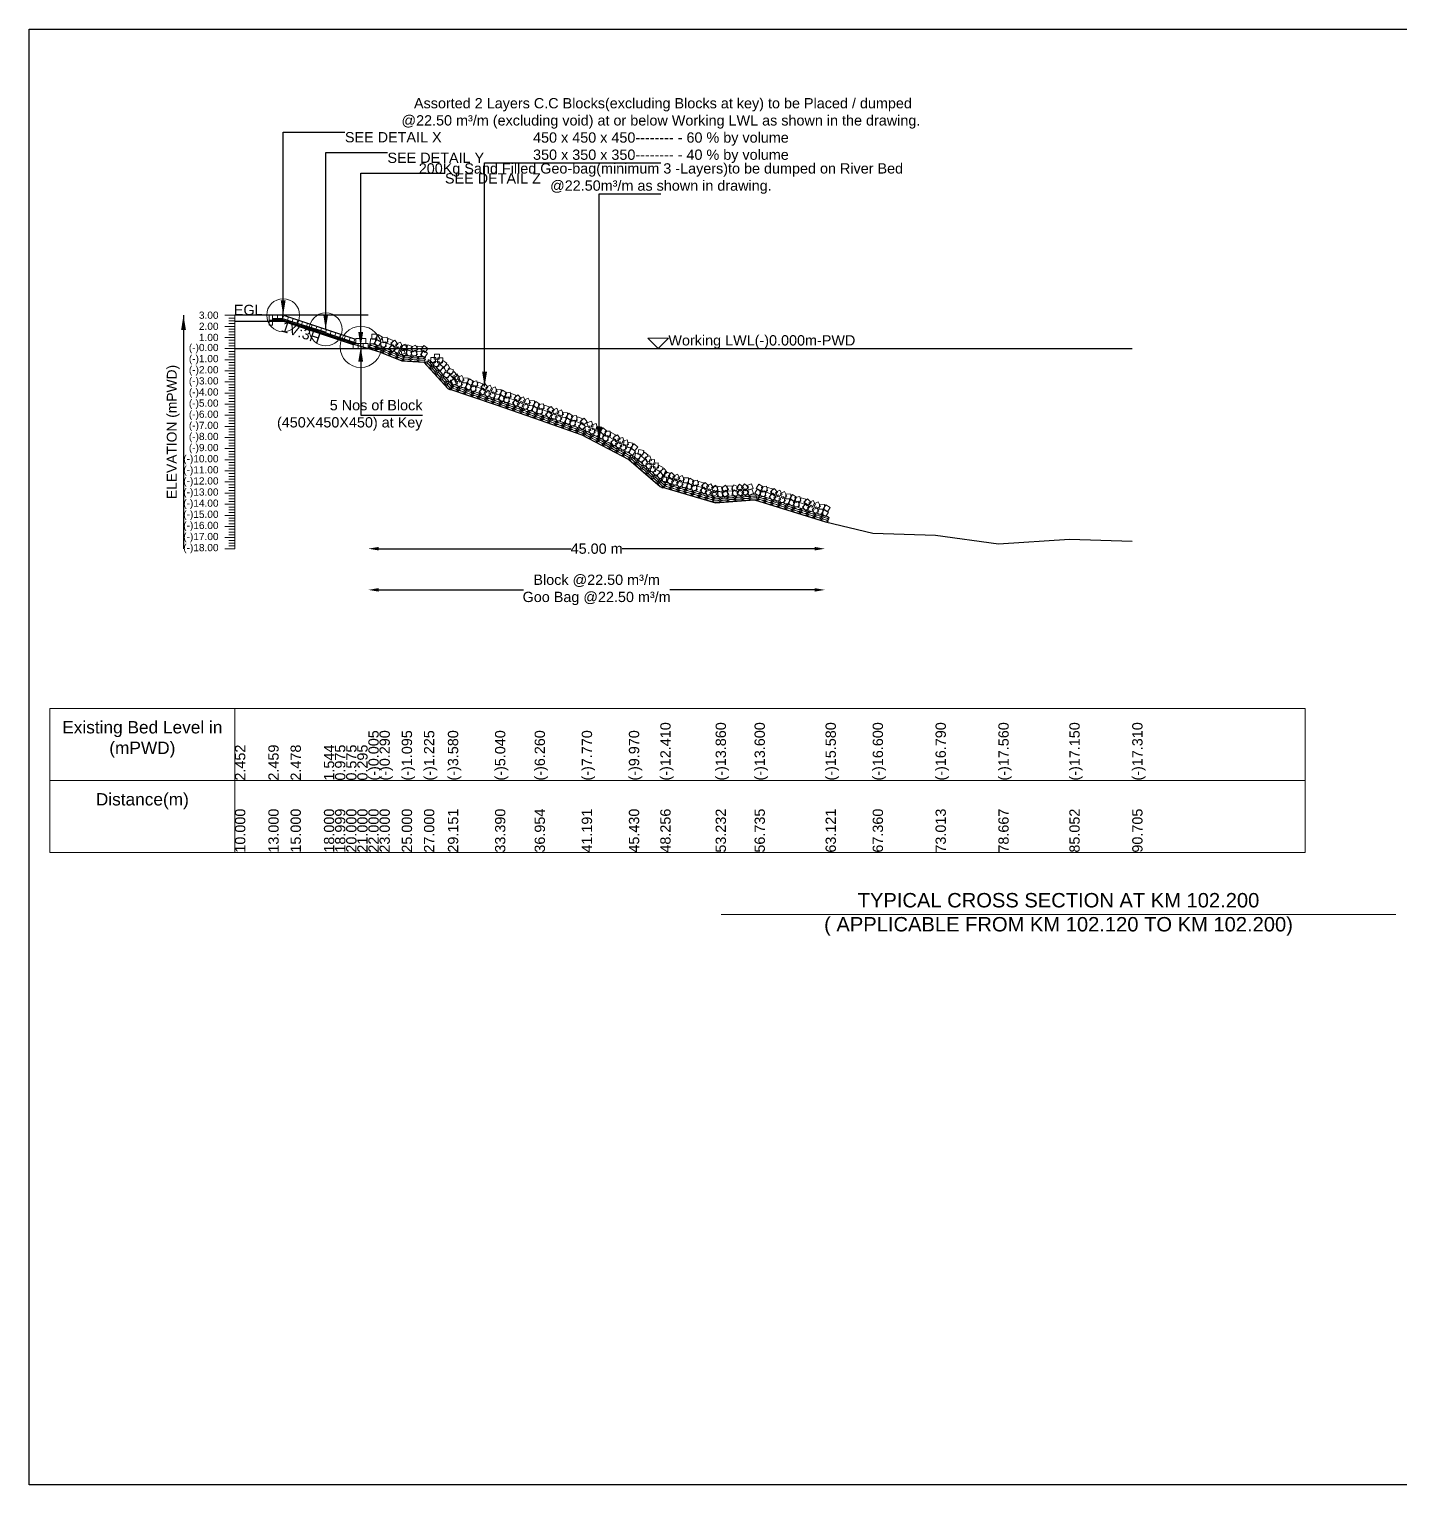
# Model space of a CAD drawing. Header units: inches. Extents: x 89000 to 845017, y -7071 to 0.
# Drawn here: x 775000 to 781658, y -7071 to 0 of the extents above; entities that cross this region are included whole.
import ezdxf

# ---------------------------------------------------------------- set-up
doc = ezdxf.new("R2010")
doc.units = ezdxf.units.IN
doc.header["$LTSCALE"] = 7
doc.header["$MEASUREMENT"] = 0
for name, color, linetype, lineweight in [('Cross section Data Border', 7, 'Continuous', 9), ('Cross Section Labels', 7, 'Continuous', 9), ('Existing_Bed_Level for Xsection', 7, 'Continuous', 25), ('Long Section Labels', 7, 'Continuous', 9)]:
    doc.layers.add(name, color=color, linetype=linetype, lineweight=lineweight)
doc.styles.get("Standard").update_dxf_attribs({"font": 'arial.ttf'})
doc.dimstyles.new('Appron Lebeling Style', dxfattribs={"dimtxt": 50, "dimasz": 50, "dimexe": 0.18, "dimexo": 0.0625, "dimgap": 0.09, "dimtad": 0, "dimtih": 1, "dimtoh": 1, "dimdec": 4, "dimzin": 0, "dimdsep": 46, "dimtxsty": 'Standard', "dimcen": 0.09, "dimse1": 1, "dimse2": 1, "dimadec": 0, "dimazin": 0, "dimtfac": 1, "dimtdec": 4, "dimtofl": 0, "dimtmove": 0, "dimatfit": 3, "dimfxl": 1, "dimtolj": 1, "dimtzin": 0, "dimarcsym": 0})
doc.dimstyles.get("Standard").update_dxf_attribs({"dimtxt": 0.18, "dimasz": 0.18, "dimexe": 0.18, "dimexo": 0.0625, "dimgap": 0.09, "dimtad": 0, "dimtih": 1, "dimtoh": 1, "dimdec": 4, "dimzin": 0, "dimdsep": 46, "dimtxsty": 'Standard', "dimcen": 0.09, "dimadec": 0, "dimazin": 0, "dimtfac": 1, "dimtdec": 4, "dimtofl": 0, "dimtmove": 0, "dimatfit": 3, "dimfxl": 1, "dimtolj": 1, "dimtzin": 0, "dimarcsym": 0})

# ---------------------------------------------------------------- blocks, each defined once
blk = doc.blocks.new('*D83')
at = {"layer": 'Cross Section Labels', "color": 0, "lineweight": -2, "transparency": 16777216}
for p, q in [((776697.1, -2523.8), (777633, -2523.8)), ((778816.1, -2523.8), (777880.2, -2523.8))]:
    blk.add_line(p, q, dxfattribs=at)
at = {"layer": 'Cross Section Labels', "color": 0, "transparency": 16777216}
for points in [[(776697.1, -2515.4), (776697.1, -2532.1), (776647.1, -2523.8)], [(778816.1, -2515.4), (778816.1, -2532.1), (778866.1, -2523.8)]]:
    blk.add_solid(points, dxfattribs=at)
at = {"layer": 'Defpoints', "color": 0, "transparency": 16777216}
for p in [(776647.1, -1551.8), (778866.1, -2392.3), (778866.1, -2523.8)]:
    blk.add_point(p, dxfattribs=at)
at = {"layer": 'Cross Section Labels', "color": 0, "transparency": 16777216, "insert": (777756.6, -2523.8), "char_height": 50, "attachment_point": 5}
blk.add_mtext('\\A1;45.00 m', dxfattribs=at)
blk = doc.blocks.new('*D84')
at = {"layer": 'Cross Section Labels', "color": 0, "lineweight": -2, "transparency": 16777216}
for p, q in [((776697.1, -2723.8), (777401, -2723.8)), ((778816.1, -2723.8), (778112.2, -2723.8))]:
    blk.add_line(p, q, dxfattribs=at)
at = {"layer": 'Cross Section Labels', "color": 0, "transparency": 16777216}
for points in [[(776697.1, -2715.4), (776697.1, -2732.1), (776647.1, -2723.8)], [(778816.1, -2715.4), (778816.1, -2732.1), (778866.1, -2723.8)]]:
    blk.add_solid(points, dxfattribs=at)
at = {"layer": 'Defpoints', "color": 0, "transparency": 16777216}
for p in [(776647.1, -1551.8), (778866.1, -2392.3), (778866.1, -2723.8)]:
    blk.add_point(p, dxfattribs=at)
at = {"layer": 'Cross Section Labels', "color": 0, "transparency": 16777216, "insert": (777756.6, -2723.8), "char_height": 50, "attachment_point": 5}
blk.add_mtext('\\A1;Block @22.50 m³/m ^JGoo Bag @22.50 m³/m ', dxfattribs=at)

msp = doc.modelspace()

# ---------------------------------------------------------------- linework, layer by layer
msp.add_lwpolyline([(775000, 0), (785000, 0), (785000, -7071), (775000, -7071)], close=True)
at = {"layer": 'Cross section Data Border'}
msp.add_lwpolyline([(775100, -3300), (781198.50839, -3300), (781198.50839, -4000), (775100, -4000)], close=True, dxfattribs=at)
for points in [[(776000, -3300), (776000, -4000)], [(775100, -3650), (781198.50839, -3650)]]:
    msp.add_lwpolyline(points, dxfattribs=at)
at = {"layer": 'Cross Section Labels'}
msp.add_lwpolyline([(778055.08537, -1551.76), (778105.08537, -1501.76), (778005.08537, -1501.76)], close=True, dxfattribs=at)
msp.add_lwpolyline([(778362, -4300), (780000, -4300), (781638, -4300)], dxfattribs=at)
for centre, radius in [((776233.98537, -1389.76), 80), ((776440.53537, -1458.61), 80), ((776610.63537, -1543.66), 100)]:
    msp.add_circle(centre, radius, dxfattribs=at)
at = {"layer": 'Existing_Bed_Level for Xsection'}
for points in [[(776647.08537, -1389.76), (776000, -1389.76)], [(776586.33537, -1507.21), (776236.47937, -1390.59133), (776233.98537, -1389.76), (776231.35648, -1389.76), (776182.75648, -1389.76)], [(776182.75648, -1405.96), (776231.35648, -1405.96), (776586.33537, -1524.2863)], [(776182.75648, -1411.36), (776230.48018, -1411.36), (776578.78018, -1527.46)], [(776000, -1419.352), (776162.00617, -1418.974), (776269.99705, -1417.948), (776432.00322, -1468.384), (776485.97879, -1499.11), (776539.99409, -1520.71), (776594.00939, -1535.83), (776647.98497, -1552.03), (776702.00027, -1567.42), (776809.99114, -1610.89), (776917.98201, -1617.91), (777034.14601, -1745.08), (777263.07136, -1823.92), (777455.50741, -1889.8), (777684.32832, -1971.34), (777913.20181, -2090.14), (778065.80651, -2221.9), (778334.53949, -2300.2), (778523.69856, -2286.16), (778868.557, -2393.08), (779097.47158, -2448.16), (779402.72499, -2458.42), (779708.00956, -2500), (780052.82888, -2477.86), (780358.07697, -2486.5)], [(776182.75648, -1416.76), (776229.60388, -1416.76), (776574.18537, -1531.6205)], [(776000, -1551.76), (780358.07697, -1551.76)]]:
    msp.add_lwpolyline(points, dxfattribs=at)
at = {"layer": 'Long Section Labels'}
for points in [[(776000, -1389.76), (775950, -1389.76)], [(776000, -1403.26), (775970, -1403.26)], [(776000, -2523.76), (776000, -2469.76), (776000, -2415.76), (776000, -2361.76), (776000, -2307.76), (776000, -2253.76), (776000, -2199.76), (776000, -2145.76), (776000, -2091.76), (776000, -2037.76), (776000, -1983.76), (776000, -1929.76), (776000, -1875.76), (776000, -1821.76), (776000, -1767.76), (776000, -1713.76), (776000, -1659.76), (776000, -1605.76), (776000, -1551.76), (776000, -1497.76), (776000, -1443.76), (776000, -1389.76)], [(776000, -1443.76), (775950, -1443.76)], [(776000, -1416.76), (775970, -1416.76)], [(776000, -1430.26), (775970, -1430.26)], [(776000, -1457.26), (775970, -1457.26)], [(776000, -1470.76), (775970, -1470.76)], [(776000, -1484.26), (775970, -1484.26)], [(776000, -1497.76), (775950, -1497.76)], [(776000, -1551.76), (775950, -1551.76)], [(776000, -1511.26), (775970, -1511.26)], [(776000, -1524.76), (775970, -1524.76)], [(776000, -1538.26), (775970, -1538.26)], [(776000, -1605.76), (775950, -1605.76)], [(776000, -1565.26), (775970, -1565.26)], [(776000, -1578.76), (775970, -1578.76)], [(776000, -1592.26), (775970, -1592.26)], [(776000, -1619.26), (775970, -1619.26)], [(776000, -1659.76), (775950, -1659.76)], [(776000, -1632.76), (775970, -1632.76)], [(776000, -1646.26), (775970, -1646.26)], [(776000, -1673.26), (775970, -1673.26)], [(776000, -1686.76), (775970, -1686.76)], [(776000, -1713.76), (775950, -1713.76)], [(776000, -1700.26), (775970, -1700.26)], [(776000, -1727.26), (775970, -1727.26)], [(776000, -1740.76), (775970, -1740.76)], [(776000, -1754.26), (775970, -1754.26)], [(776000, -1767.76), (775950, -1767.76)], [(776000, -1821.76), (775950, -1821.76)], [(776000, -1781.26), (775970, -1781.26)], [(776000, -1794.76), (775970, -1794.76)], [(776000, -1808.26), (775970, -1808.26)], [(776000, -1835.26), (775970, -1835.26)], [(776000, -1875.76), (775950, -1875.76)], [(776000, -1848.76), (775970, -1848.76)], [(776000, -1862.26), (775970, -1862.26)], [(776000, -1889.26), (775970, -1889.26)], [(776000, -1902.76), (775970, -1902.76)], [(776000, -1929.76), (775950, -1929.76)], [(776000, -1916.26), (775970, -1916.26)], [(776000, -1943.26), (775970, -1943.26)], [(776000, -1956.76), (775970, -1956.76)], [(776000, -1970.26), (775970, -1970.26)], [(776000, -1983.76), (775950, -1983.76)], [(776000, -2037.76), (775950, -2037.76)], [(776000, -1997.26), (775970, -1997.26)], [(776000, -2010.76), (775970, -2010.76)], [(776000, -2024.26), (775970, -2024.26)], [(776000, -2091.76), (775950, -2091.76)], [(776000, -2051.26), (775970, -2051.26)], [(776000, -2064.76), (775970, -2064.76)], [(776000, -2078.26), (775970, -2078.26)], [(776000, -2105.26), (775970, -2105.26)], [(776000, -2118.76), (775970, -2118.76)], [(776000, -2145.76), (775950, -2145.76)], [(776000, -2132.26), (775970, -2132.26)], [(776000, -2159.26), (775970, -2159.26)], [(776000, -2172.76), (775970, -2172.76)], [(776000, -2186.26), (775970, -2186.26)], [(776000, -2199.76), (775950, -2199.76)], [(776000, -2253.76), (775950, -2253.76)], [(776000, -2213.26), (775970, -2213.26)], [(776000, -2226.76), (775970, -2226.76)], [(776000, -2240.26), (775970, -2240.26)], [(776000, -2307.76), (775950, -2307.76)], [(776000, -2267.26), (775970, -2267.26)], [(776000, -2280.76), (775970, -2280.76)], [(776000, -2294.26), (775970, -2294.26)], [(776000, -2321.26), (775970, -2321.26)], [(776000, -2361.76), (775950, -2361.76)], [(776000, -2334.76), (775970, -2334.76)], [(776000, -2348.26), (775970, -2348.26)], [(776000, -2375.26), (775970, -2375.26)], [(776000, -2388.76), (775970, -2388.76)], [(776000, -2402.26), (775970, -2402.26)], [(776000, -2415.76), (775950, -2415.76)], [(776000, -2469.76), (775950, -2469.76)], [(776000, -2429.26), (775970, -2429.26)], [(776000, -2442.76), (775970, -2442.76)], [(776000, -2456.26), (775970, -2456.26)], [(776000, -2523.76), (775950, -2523.76)], [(776000, -2483.26), (775970, -2483.26)], [(776000, -2496.76), (775970, -2496.76)], [(776000, -2510.26), (775970, -2510.26)]]:
    msp.add_lwpolyline(points, dxfattribs=at)
for points in [[(776182.75648, -1389.76), (776166.55648, -1389.76), (776166.55648, -1414.06), (776182.75648, -1414.06)], [(776182.75648, -1414.06), (776166.55648, -1414.06), (776166.55648, -1438.36), (776182.75648, -1438.36)], [(776207.05648, -1389.76), (776182.75648, -1389.76), (776182.75648, -1405.96), (776207.05648, -1405.96)], [(776231.35648, -1389.76), (776207.05648, -1389.76), (776207.05648, -1405.96), (776231.35648, -1405.96)], [(776259.53237, -1398.27567), (776236.47937, -1390.59133), (776231.35648, -1405.96), (776254.40948, -1413.64433)], [(776282.58537, -1405.96), (776259.53237, -1398.27567), (776254.40948, -1413.64433), (776277.46248, -1421.32867)], [(776305.63838, -1413.64433), (776282.58537, -1405.96), (776277.46248, -1421.32867), (776300.51549, -1429.013)], [(776328.69138, -1421.32867), (776305.63838, -1413.64433), (776300.51549, -1429.013), (776323.56849, -1436.69734)], [(776351.74439, -1429.013), (776328.69138, -1421.32867), (776323.56849, -1436.69734), (776346.6215, -1444.38167)], [(776374.79739, -1436.69734), (776351.74439, -1429.013), (776346.6215, -1444.38167), (776369.6745, -1452.06601)], [(776397.85039, -1444.38167), (776374.79739, -1436.69734), (776369.6745, -1452.06601), (776392.7275, -1459.75034)], [(776420.9034, -1452.06601), (776397.85039, -1444.38167), (776392.7275, -1459.75034), (776415.78051, -1467.43468)], [(776443.9564, -1459.75034), (776420.9034, -1452.06601), (776415.78051, -1467.43468), (776438.83351, -1475.11901)], [(776467.00941, -1467.43468), (776443.9564, -1459.75034), (776438.83351, -1475.11901), (776461.88652, -1482.80335)], [(776490.06241, -1475.11901), (776467.00941, -1467.43468), (776461.88652, -1482.80335), (776484.93952, -1490.48768)], [(776513.11542, -1482.80335), (776490.06241, -1475.11901), (776484.93952, -1490.48768), (776507.99253, -1498.17202)], [(776536.16842, -1490.48768), (776513.11542, -1482.80335), (776507.99253, -1498.17202), (776531.04553, -1505.85635)], [(776688.63844, -1481.60166), (776664.34138, -1481.22345), (776663.96318, -1505.52051), (776688.26024, -1505.89871)], [(776716.33684, -1496.03796), (776695.48908, -1483.55353), (776683.00465, -1504.40129), (776703.85241, -1516.88572)], [(776559.22142, -1498.17202), (776536.16842, -1490.48768), (776531.04553, -1505.85635), (776554.09853, -1513.54069)], [(776582.27443, -1505.85635), (776559.22142, -1498.17202), (776554.09853, -1513.54069), (776577.15154, -1521.22502)], [(776598.48537, -1527.46), (776574.18537, -1527.46), (776574.18537, -1551.76), (776598.48537, -1551.76)], [(776610.63537, -1503.16), (776586.33537, -1503.16), (776586.33537, -1527.46), (776610.63537, -1527.46)], [(776622.78537, -1527.46), (776598.48537, -1527.46), (776598.48537, -1551.76), (776622.78537, -1551.76)], [(776634.93537, -1503.16), (776610.63537, -1503.16), (776610.63537, -1527.46), (776634.93537, -1527.46)], [(776647.08537, -1527.46), (776622.78537, -1527.46), (776622.78537, -1551.76), (776647.08537, -1551.76)], [(776681.9799, -1504.97159), (776657.68284, -1504.59339), (776657.30464, -1528.89044), (776681.60169, -1529.26865)], [(776709.67829, -1519.40789), (776688.83053, -1506.92347), (776676.34611, -1527.77123), (776697.19387, -1540.25565)], [(776730.53463, -1518.23263), (776706.47343, -1521.63101), (776709.87182, -1545.6922), (776733.93301, -1542.29382)], [(776739.60864, -1495.6904), (776715.54745, -1499.08878), (776718.94583, -1523.14997), (776743.00702, -1519.75159)], [(776758.55358, -1534.30232), (776736.01134, -1525.22831), (776726.93733, -1547.77054), (776749.47956, -1556.84456)], [(776767.62759, -1511.76009), (776745.08536, -1502.68608), (776736.01134, -1525.22831), (776758.55358, -1534.30232)], [(776782.34621, -1552.17239), (776767.34962, -1533.05192), (776748.22916, -1548.04851), (776763.22575, -1567.16898)], [(776791.42023, -1529.63015), (776776.42364, -1510.50969), (776757.30317, -1525.50628), (776772.29976, -1544.62674)], [(776794.25256, -1543.24725), (776771.89271, -1552.76182), (776781.40727, -1575.12167), (776803.76713, -1565.60711)], [(776803.32658, -1520.70502), (776780.96672, -1530.21959), (776790.48129, -1552.57944), (776812.84114, -1543.06487)], [(776826.31447, -1574.66843), (776816.7821, -1552.31616), (776794.42983, -1561.84853), (776803.9622, -1584.2008)], [(776835.38849, -1552.1262), (776825.85612, -1529.77393), (776803.50385, -1539.30629), (776813.03622, -1561.65856)], [(776832.3935, -1533.30743), (776808.56392, -1538.06567), (776813.32216, -1561.89526), (776837.15174, -1557.13702)], [(776862.51479, -1541.57278), (776839.50178, -1533.76951), (776831.69851, -1556.78253), (776854.71153, -1564.5858)], [(776876.87969, -1534.4835), (776855.08501, -1545.22974), (776865.83125, -1567.02442), (776887.62593, -1556.27818)], [(776908.51685, -1540.99401), (776884.26803, -1539.4177), (776882.69173, -1563.66652), (776906.94055, -1565.24283)], [(776936.70183, -1550.53528), (776916.48182, -1537.05785), (776903.00439, -1557.27787), (776923.2244, -1570.75529)], [(776830.8172, -1557.55625), (776806.98761, -1562.31449), (776811.74585, -1586.14408), (776835.57544, -1581.38584)], [(776860.93849, -1565.8216), (776837.92547, -1558.01833), (776830.1222, -1581.03135), (776853.13522, -1588.83462)], [(776875.30339, -1558.73232), (776853.5087, -1569.47856), (776864.25494, -1591.27324), (776886.04963, -1580.527)], [(776906.94055, -1565.24283), (776882.69173, -1563.66652), (776881.11542, -1587.91534), (776905.36424, -1589.49165)], [(776935.12552, -1574.7841), (776914.90551, -1561.30667), (776901.42808, -1581.52669), (776921.6481, -1595.00411)], [(776974.82561, -1595.81281), (776950.55086, -1594.70518), (776949.44323, -1618.97992), (776973.71797, -1620.08756)], [(776990.11684, -1638.01985), (776991.20514, -1613.74424), (776966.92953, -1612.65593), (776965.84123, -1636.93155)], [(776992.76713, -1579.42405), (776968.49239, -1578.31641), (776967.38476, -1602.59116), (776991.6595, -1603.69879)], [(777008.05837, -1621.63109), (777009.14667, -1597.35547), (776984.87105, -1596.26717), (776983.78275, -1620.54279)], [(777029.63394, -1623.19455), (777009.15737, -1610.11019), (776996.07302, -1630.58676), (777016.54959, -1643.67111)], [(777011.69241, -1639.58331), (776991.21584, -1626.49896), (776978.13149, -1646.97553), (776998.60806, -1660.05988)], [(777027.67899, -1666.41682), (777016.4966, -1644.84267), (776994.92244, -1656.02507), (777006.10484, -1677.59922)], [(777042.94786, -1671.2614), (777019.78841, -1663.90409), (777012.43111, -1687.06354), (777035.59056, -1694.42085)], [(777045.62052, -1650.02806), (777034.43812, -1628.4539), (777012.86397, -1639.6363), (777024.04637, -1661.21045)], [(777061.2434, -1697.88038), (777044.85463, -1679.93885), (777026.9131, -1696.32762), (777043.30187, -1714.26914)], [(777060.88939, -1654.87263), (777037.72994, -1647.51533), (777030.37263, -1670.67478), (777053.53208, -1678.03208)], [(777079.18492, -1681.49161), (777062.79616, -1663.55008), (777044.85463, -1679.93885), (777061.2434, -1697.88038)], [(777079.37718, -1674.80563), (777057.53163, -1685.4481), (777068.1741, -1707.29364), (777090.01965, -1696.65117)], [(777092.89134, -1707.90302), (777087.65481, -1684.17395), (777063.92574, -1689.41049), (777069.16227, -1713.13956)], [(777112.99975, -1704.55086), (777102.33989, -1682.71379), (777080.50283, -1693.37366), (777091.16269, -1715.21072)], [(777132.69327, -1695.60016), (777108.45222, -1693.90855), (777106.76061, -1718.1496), (777131.00166, -1719.84121)], [(777074.94982, -1724.29179), (777069.71328, -1700.56272), (777045.98421, -1705.79925), (777051.22075, -1729.52832)], [(777071.46455, -1697.78127), (777049.61901, -1708.42374), (777060.26148, -1730.26929), (777082.10702, -1719.62682)], [(777105.08713, -1727.52651), (777094.42727, -1705.68944), (777072.5902, -1716.3493), (777083.25006, -1738.18637)], [(777124.78064, -1718.57581), (777100.53959, -1716.8842), (777098.84798, -1741.12525), (777123.08903, -1742.81686)], [(777151.65781, -1734.48889), (777131.5157, -1720.89531), (777117.92211, -1741.03741), (777138.06422, -1754.631)], [(777159.57043, -1711.51324), (777139.42832, -1697.91966), (777125.83474, -1718.06177), (777145.97685, -1731.65535)], [(777167.38339, -1731.43698), (777143.52682, -1736.05799), (777148.14782, -1759.91457), (777172.0044, -1755.29356)], [(777175.29602, -1708.46134), (777151.43944, -1713.08234), (777156.06045, -1736.93892), (777179.91702, -1732.31791)], [(777196.18539, -1746.05689), (777173.20974, -1738.14426), (777165.29712, -1761.11991), (777188.27277, -1769.03253)], [(777204.09801, -1723.08124), (777181.12237, -1715.16862), (777173.20974, -1738.14426), (777196.18539, -1746.05689)], [(777220.85839, -1762.69035), (777204.90623, -1744.35954), (777186.57542, -1760.3117), (777202.52758, -1778.64251)], [(777228.77101, -1739.7147), (777212.81885, -1721.38389), (777194.48804, -1737.33605), (777210.4402, -1755.66686)], [(777232.29409, -1753.16964), (777210.44854, -1763.81211), (777221.09101, -1785.65765), (777242.93656, -1775.01518)], [(777240.20671, -1730.19399), (777218.36117, -1740.83646), (777229.00364, -1762.68201), (777250.84918, -1752.03954)], [(777265.91666, -1782.91487), (777255.2568, -1761.07781), (777233.41974, -1771.73767), (777244.0796, -1793.57473)], [(777273.82929, -1759.93922), (777263.16942, -1738.10216), (777241.33236, -1748.76202), (777251.99222, -1770.59908)], [(777293.5228, -1750.98853), (777269.28175, -1749.29692), (777267.59014, -1773.53796), (777291.83119, -1775.22957)], [(777320.2956, -1766.79687), (777300.12867, -1753.24014), (777286.57194, -1773.40707), (777306.73887, -1786.9638)], [(777336.01558, -1763.71621), (777312.16749, -1768.38083), (777316.83212, -1792.22892), (777340.68021, -1787.5643)], [(777285.61018, -1773.96417), (777261.36913, -1772.27256), (777259.67752, -1796.51361), (777283.91857, -1798.20522)], [(777312.425, -1789.78695), (777292.25807, -1776.23022), (777278.70135, -1796.39715), (777298.86828, -1809.95388)], [(777328.14498, -1786.70629), (777304.2969, -1791.37091), (777308.96152, -1815.219), (777332.80961, -1810.55438)], [(777356.97367, -1801.2735), (777333.98359, -1793.4029), (777326.113, -1816.39298), (777349.10307, -1824.26358)], [(777364.84427, -1778.28342), (777341.85419, -1770.41282), (777333.98359, -1793.4029), (777356.97367, -1801.2735)], [(777381.67704, -1817.86181), (777365.69139, -1799.5602), (777347.38978, -1815.54586), (777363.37544, -1833.84747)], [(777389.54764, -1794.87173), (777373.56198, -1776.57013), (777355.26038, -1792.55578), (777371.24603, -1810.85739)], [(777393.09531, -1808.32021), (777371.26927, -1819.00261), (777381.95167, -1840.82865), (777403.77771, -1830.14625)], [(777400.96591, -1785.33013), (777379.13986, -1796.01253), (777389.82226, -1817.83858), (777411.64831, -1807.15618)], [(777426.77222, -1838.0039), (777416.07245, -1816.18637), (777394.25491, -1826.88615), (777404.95469, -1848.70368)], [(777434.64282, -1815.01383), (777423.94304, -1793.19629), (777402.12551, -1803.89607), (777412.82529, -1825.7136)], [(777446.44934, -1829.01721), (777422.20524, -1827.36993), (777420.55796, -1851.61403), (777444.80206, -1853.26131)], [(777454.31993, -1806.02713), (777430.07583, -1804.37985), (777428.42855, -1828.62396), (777452.67266, -1830.27123)], [(777473.35556, -1844.88112), (777453.18862, -1831.32439), (777439.6319, -1851.49132), (777459.79883, -1865.04805)], [(777481.22615, -1821.89104), (777461.05922, -1808.33431), (777447.50249, -1828.50124), (777467.66942, -1842.05797)], [(777497.8287, -1819.33297), (777473.92426, -1823.69966), (777478.29095, -1847.60409), (777502.19539, -1843.2374)], [(777526.47337, -1834.25876), (777503.58329, -1826.10191), (777495.42644, -1848.99199), (777518.31652, -1857.14884)], [(777550.96784, -1851.15402), (777535.21179, -1832.65438), (777516.71214, -1848.41043), (777532.46819, -1866.91007)], [(777489.67185, -1842.22305), (777465.76741, -1846.58974), (777470.13411, -1870.49417), (777494.03854, -1866.12748)], [(777518.31652, -1857.14884), (777495.42644, -1848.99199), (777487.2696, -1871.88208), (777510.15968, -1880.03892)], [(777542.81099, -1874.04411), (777527.05494, -1855.54446), (777508.55529, -1871.30051), (777524.31134, -1889.80015)], [(777554.34743, -1864.64572), (777532.38979, -1875.05495), (777542.79902, -1897.01259), (777564.75666, -1886.60336)], [(777562.50428, -1841.75564), (777540.54664, -1852.16487), (777550.95586, -1874.12251), (777572.9135, -1863.71328)], [(777587.65133, -1894.74732), (777577.22462, -1872.79797), (777555.27528, -1883.22468), (777565.70199, -1905.17403)], [(777595.80818, -1871.85724), (777585.38147, -1849.90789), (777563.43212, -1860.3346), (777573.85883, -1882.28395)], [(777607.43905, -1886.00685), (777583.21739, -1884.05719), (777581.26773, -1908.27885), (777605.48939, -1910.22851)], [(777615.59589, -1863.11677), (777591.37423, -1861.16711), (777589.42457, -1885.38877), (777613.64623, -1887.33843)], [(777634.14523, -1902.20525), (777614.14902, -1888.39794), (777600.34171, -1908.39414), (777620.33791, -1922.20145)], [(777642.30207, -1879.31517), (777622.30587, -1865.50786), (777608.49856, -1885.50406), (777628.49476, -1899.31137)], [(777649.90242, -1899.32098), (777625.99799, -1903.68767), (777630.36468, -1927.59211), (777654.26911, -1923.22542)], [(777658.05927, -1876.4309), (777634.15483, -1880.79759), (777638.52153, -1904.70203), (777662.42596, -1900.33533)], [(777678.5471, -1914.24677), (777655.65701, -1906.08993), (777647.50017, -1928.98001), (777670.39025, -1937.13686)], [(777686.70394, -1891.35669), (777663.81386, -1883.19985), (777655.65701, -1906.08993), (777678.5471, -1914.24677)], [(777711.19841, -1908.25196), (777695.44236, -1889.75231), (777676.94271, -1905.50836), (777692.69876, -1924.00801)], [(777732.23884, -1904.75227), (777709.06926, -1912.07761), (777716.3946, -1935.24719), (777739.56418, -1927.92184)], [(777703.04156, -1931.14204), (777687.28551, -1912.64239), (777668.78587, -1928.39844), (777684.54191, -1946.89809)], [(777721.04386, -1926.31989), (777697.87428, -1933.64524), (777705.19962, -1956.81481), (777728.3692, -1949.48947)], [(777749.94313, -1960.6723), (777742.59934, -1937.50857), (777719.4356, -1944.85236), (777726.77939, -1968.0161)], [(777761.13811, -1939.10468), (777753.79432, -1915.94094), (777730.63058, -1923.28473), (777737.97437, -1946.44847)], [(777770.73594, -1954.70501), (777747.00469, -1949.47836), (777741.77804, -1973.20961), (777765.50929, -1978.43626)], [(777781.93092, -1933.13738), (777758.19967, -1927.91074), (777752.97302, -1951.64199), (777776.70427, -1956.86863)], [(777794.99021, -1974.38592), (777777.05825, -1957.98669), (777760.65902, -1975.91866), (777778.59098, -1992.31789)], [(777806.18519, -1952.8183), (777788.25323, -1936.41907), (777771.854, -1954.35103), (777789.78596, -1970.75026)], [(777810.9933, -1973.67207), (777786.71705, -1974.74621), (777787.79119, -1999.02246), (777812.06744, -1997.94832)], [(777822.18827, -1952.10445), (777797.91203, -1953.17859), (777798.98617, -1977.45484), (777823.26242, -1976.3807)], [(777848.53615, -1970.7883), (777826.96852, -1959.59332), (777815.77354, -1981.16094), (777837.34117, -1992.35592)], [(777870.50447, -1990.85872), (777857.41159, -1970.3876), (777836.94047, -1983.48048), (777850.03336, -2003.9516)], [(777837.34117, -1992.35592), (777815.77354, -1981.16094), (777804.57857, -2002.72857), (777826.14619, -2013.92355)], [(777859.30949, -2012.42634), (777846.21661, -1991.95523), (777825.74549, -2005.04811), (777838.83838, -2025.51922)], [(777872.01723, -2004.68474), (777848.84766, -2012.01009), (777856.173, -2035.17966), (777879.34258, -2027.85432)], [(777883.21221, -1983.11712), (777860.04264, -1990.44246), (777867.36798, -2013.61204), (777890.53756, -2006.2867)], [(777900.91651, -2039.03716), (777893.57271, -2015.87342), (777870.40898, -2023.21721), (777877.75277, -2046.38095)], [(777912.11149, -2017.46953), (777904.76769, -1994.30579), (777881.60396, -2001.64959), (777888.94775, -2024.81332)], [(777921.70931, -2033.06986), (777897.97807, -2027.84321), (777892.75142, -2051.57446), (777916.48267, -2056.80111)], [(777932.90429, -2011.50224), (777909.17304, -2006.27559), (777903.9464, -2030.00684), (777927.67765, -2035.23348)], [(777945.96359, -2052.75077), (777928.03163, -2036.35154), (777911.6324, -2054.28351), (777929.56436, -2070.68274)], [(777957.15857, -2031.18315), (777939.2266, -2014.78392), (777922.82738, -2032.71588), (777940.75934, -2049.11511)], [(777985.33886, -2045.95832), (777961.47262, -2041.38751), (777956.90181, -2065.25376), (777980.76805, -2069.82457)], [(777969.45831, -2064.35121), (777945.59207, -2059.7804), (777941.02126, -2083.64664), (777964.88751, -2088.21745)], [(777990.76939, -2088.62331), (777972.3765, -2072.74276), (777956.49595, -2091.13564), (777974.88884, -2107.01619)], [(778006.64993, -2070.23042), (777988.25705, -2054.34987), (777972.3765, -2072.74276), (777990.76939, -2088.62331)], [(778007.49895, -2113.23124), (777999.49677, -2090.28663), (777976.55216, -2098.2888), (777984.55433, -2121.23341)], [(778023.37949, -2094.83836), (778015.37732, -2071.89375), (777992.43271, -2079.89592), (778000.43488, -2102.84053)], [(778021.65286, -2108.63931), (777997.41718, -2110.40615), (777999.18402, -2134.64183), (778023.4197, -2132.87499)], [(778037.53341, -2090.24643), (778013.29773, -2092.01327), (778015.06456, -2116.24895), (778039.30025, -2114.48211)], [(778057.70207, -2130.3523), (778055.91593, -2106.11803), (778031.68167, -2107.90417), (778033.4678, -2132.13844)], [(778079.3113, -2129.35686), (778057.43282, -2118.78224), (778046.85821, -2140.66071), (778068.73668, -2151.23533)], [(778041.82152, -2148.74518), (778040.03539, -2124.51092), (778015.80112, -2126.29706), (778017.58726, -2150.53132)], [(778063.43075, -2147.74974), (778041.55228, -2137.17513), (778030.97766, -2159.0536), (778052.85613, -2169.62821)], [(778082.47436, -2172.50755), (778068.82242, -2152.40495), (778048.71982, -2166.05689), (778062.37176, -2186.15949)], [(778098.35491, -2154.11466), (778084.70297, -2134.01206), (778064.60037, -2147.664), (778078.25231, -2167.7666)], [(778098.2085, -2175.51505), (778074.34225, -2170.94424), (778069.77144, -2194.81049), (778093.63769, -2199.38129)], [(778105.4665, -2179.45997), (778082.13662, -2172.6624), (778075.33906, -2195.99228), (778098.66894, -2202.78984)], [(778112.26406, -2156.13009), (778088.93419, -2149.33253), (778082.13662, -2172.6624), (778105.4665, -2179.45997)], [(778114.08905, -2157.12216), (778090.2228, -2152.55136), (778085.65199, -2176.4176), (778109.51824, -2180.98841)], [(778130.91152, -2194.88656), (778114.09553, -2177.34482), (778096.55379, -2194.16081), (778113.36978, -2211.70255)], [(778137.70908, -2171.55668), (778120.89309, -2154.01495), (778103.35136, -2170.83094), (778120.16735, -2188.37267)], [(778141.8757, -2184.82645), (778120.56773, -2196.50808), (778132.24936, -2217.81605), (778153.55733, -2206.13442)], [(778148.67327, -2161.49657), (778127.3653, -2173.1782), (778139.04692, -2194.48617), (778160.35489, -2182.80454)], [(778176.89104, -2212.91885), (778165.19244, -2191.62019), (778143.89378, -2203.31878), (778155.59238, -2224.61744)], [(778183.6886, -2189.58897), (778171.99001, -2168.29031), (778150.69135, -2179.9889), (778162.38994, -2201.28756)], [(778202.92846, -2179.70074), (778178.63409, -2179.17789), (778178.11124, -2203.47226), (778202.40561, -2203.99511)], [(778230.54042, -2194.30169), (778209.76736, -2181.69337), (778197.15903, -2202.46643), (778217.93209, -2215.07476)], [(778246.10088, -2190.4964), (778222.49438, -2196.26034), (778228.25832, -2219.86685), (778251.86482, -2214.1029)], [(778196.1309, -2203.03061), (778171.83652, -2202.50776), (778171.31367, -2226.80214), (778195.60805, -2227.32499)], [(778223.74286, -2217.63157), (778202.96979, -2205.02324), (778190.36147, -2225.79631), (778211.13453, -2238.40463)], [(778239.30332, -2213.82628), (778215.69682, -2219.59022), (778221.46076, -2243.19672), (778245.06726, -2237.43278)], [(778268.77564, -2227.04291), (778245.44576, -2220.24534), (778238.6482, -2243.57522), (778261.97807, -2250.37278)], [(778275.5732, -2203.71303), (778252.24332, -2196.91547), (778245.44576, -2220.24534), (778268.77564, -2227.04291)], [(778294.22065, -2242.4695), (778277.40466, -2224.92776), (778259.86293, -2241.74375), (778276.67892, -2259.28549)], [(778301.01822, -2219.13962), (778284.20223, -2201.59789), (778266.66049, -2218.41388), (778283.47648, -2235.95561)], [(778305.18484, -2232.40939), (778283.87687, -2244.09102), (778295.5585, -2265.39899), (778316.86647, -2253.71736)], [(778311.9824, -2209.07951), (778290.67443, -2220.76114), (778302.35606, -2242.06911), (778323.66403, -2230.38748)], [(778340.20017, -2260.50179), (778328.50158, -2239.20313), (778307.20292, -2250.90172), (778318.90151, -2272.20038)], [(778346.99773, -2237.17191), (778335.29914, -2215.87325), (778314.00048, -2227.57184), (778325.69907, -2248.8705)], [(778338.70923, -2220.80118), (778315.76876, -2228.81522), (778323.7828, -2251.75569), (778346.72327, -2243.74165)], [(778340.50791, -2245.03452), (778317.56744, -2253.04856), (778325.58148, -2275.98903), (778348.52195, -2267.97499)], [(778369.6852, -2224.81336), (778345.81297, -2220.27391), (778341.27352, -2244.14614), (778365.14575, -2248.68559)], [(778371.48388, -2249.0467), (778347.61165, -2244.50725), (778343.0722, -2268.37948), (778366.94443, -2272.91893)], [(778382.9293, -2215.80214), (778362.83376, -2229.46448), (778376.4961, -2249.56001), (778396.59163, -2235.89767)], [(778384.72797, -2240.03548), (778364.63244, -2253.69782), (778378.29478, -2273.79335), (778398.39031, -2260.13101)], [(778415.16337, -2217.86639), (778390.93003, -2219.66507), (778392.72871, -2243.89841), (778416.96205, -2242.09973)], [(778416.96205, -2242.09973), (778392.72871, -2243.89841), (778394.52738, -2268.13175), (778418.76072, -2266.33307)], [(778444.39848, -2223.41048), (778422.50614, -2212.86462), (778411.96027, -2234.75696), (778433.85262, -2245.30283)], [(778446.19716, -2247.64382), (778424.30481, -2237.09796), (778413.75895, -2258.9903), (778435.6513, -2269.53617)], [(778451.14768, -2210.14898), (778435.27665, -2228.55008), (778453.67775, -2244.42111), (778469.54878, -2226.02001)], [(778452.94636, -2234.38232), (778437.07533, -2252.78342), (778455.47643, -2268.65445), (778471.34746, -2250.25335)], [(778493.78111, -2224.20769), (778475.36738, -2208.35132), (778459.51101, -2226.76505), (778477.92474, -2242.62142)], [(778495.57979, -2248.44103), (778477.16606, -2232.58466), (778461.30968, -2250.99839), (778479.72341, -2266.85476)], [(778508.34261, -2208.21044), (778485.40214, -2216.22448), (778493.41618, -2239.16495), (778516.35665, -2231.15091)], [(778510.14129, -2232.44378), (778487.20082, -2240.45782), (778495.21486, -2263.39829), (778518.15533, -2255.38425)], [(778558.10124, -2246.28071), (778537.54712, -2233.31853), (778524.58494, -2253.87265), (778545.13906, -2266.83483)], [(778565.29729, -2223.07065), (778544.74317, -2210.10847), (778531.78099, -2230.66259), (778552.33511, -2243.62477)], [(778573.72458, -2242.74242), (778550.02284, -2248.1013), (778555.38171, -2271.80304), (778579.08345, -2266.44416)], [(778580.92063, -2219.53236), (778557.21889, -2224.89124), (778562.57776, -2248.59298), (778586.2795, -2243.2341)], [(778602.96626, -2256.46178), (778579.7562, -2249.26573), (778572.56015, -2272.47578), (778595.77021, -2279.67184)], [(778610.16231, -2233.25172), (778586.95225, -2226.05567), (778579.7562, -2249.26573), (778602.96626, -2256.46178)], [(778628.14339, -2272.32181), (778611.63024, -2254.4947), (778593.80313, -2271.00786), (778610.31628, -2288.83496)], [(778635.33945, -2249.11175), (778618.82629, -2231.28465), (778600.99918, -2247.7978), (778617.51234, -2265.62491)], [(778639.27823, -2262.45092), (778617.77336, -2273.76597), (778629.08841, -2295.27085), (778650.59328, -2283.9558)], [(778646.47429, -2239.24087), (778624.96941, -2250.55592), (778636.28446, -2272.06079), (778657.78934, -2260.74574)], [(778681.00345, -2267.92872), (778669.67128, -2246.43287), (778648.17542, -2257.76504), (778659.50759, -2279.2609)], [(778700.40981, -2258.37139), (778676.12795, -2257.43262), (778675.18917, -2281.71447), (778699.47103, -2282.65325)], [(778727.7677, -2273.44302), (778707.21358, -2260.48084), (778694.2514, -2281.03495), (778714.80552, -2293.99714)], [(778673.80739, -2291.13878), (778662.47522, -2269.64292), (778640.97937, -2280.9751), (778652.31154, -2302.47095)], [(778693.21376, -2281.58145), (778668.9319, -2280.64267), (778667.99312, -2304.92453), (778692.27498, -2305.86331)], [(778720.57165, -2296.65308), (778700.01753, -2283.69089), (778687.05535, -2304.24501), (778707.60947, -2317.2072)], [(778736.19499, -2293.11479), (778712.49325, -2298.47366), (778717.85212, -2322.1754), (778741.55386, -2316.81653)], [(778743.39104, -2269.90473), (778719.6893, -2275.26361), (778725.04818, -2298.96535), (778748.74992, -2293.60647)], [(778765.43667, -2306.83415), (778742.22661, -2299.63809), (778735.03056, -2322.84815), (778758.24062, -2330.04421)], [(778772.63272, -2283.62409), (778749.42266, -2276.42804), (778742.22661, -2299.63809), (778765.43667, -2306.83415)], [(778790.6138, -2322.69418), (778774.10065, -2304.86707), (778756.27354, -2321.38022), (778772.78669, -2339.20733)], [(778797.80986, -2299.48412), (778781.29671, -2281.65701), (778763.4696, -2298.17017), (778779.98275, -2315.99727)], [(778801.74864, -2312.82329), (778780.24377, -2324.13834), (778791.55882, -2345.64322), (778813.0637, -2334.32817)], [(778808.9447, -2289.61323), (778787.43982, -2300.92828), (778798.75487, -2322.43316), (778820.25975, -2311.11811)], [(778836.27781, -2341.51115), (778824.94563, -2320.01529), (778803.44978, -2331.34747), (778814.78195, -2352.84332)], [(778843.47386, -2318.30109), (778832.14169, -2296.80523), (778810.64583, -2308.13741), (778821.978, -2329.63326)], [(778855.68417, -2331.95382), (778831.40231, -2331.01504), (778830.46353, -2355.2969), (778854.74539, -2356.23568)], [(778862.88022, -2308.74376), (778838.59836, -2307.80498), (778837.65958, -2332.08684), (778861.94144, -2333.02562)], [(778890.23811, -2323.81539), (778869.68399, -2310.8532), (778856.72181, -2331.40732), (778877.27593, -2344.36951)], [(778883.04206, -2347.02544), (778862.48794, -2334.06326), (778849.52576, -2354.61738), (778870.07988, -2367.57956)]]:
    msp.add_lwpolyline(points, close=True, dxfattribs=at)
for centre, major_axis in [((776665.62277, -1552.28268), (17.28336, -4.92436)), ((776668.13822, -1543.45404), (17.28336, -4.92436)), ((776670.65367, -1534.6254), (17.28336, -4.92436)), ((776700.18949, -1562.13141), (17.28336, -4.92436)), ((776702.70495, -1553.30276), (17.28336, -4.92436)), ((776705.2204, -1544.47412), (17.28336, -4.92436)), ((776740.95282, -1558.36016), (16.67123, -6.71074)), ((776734.09689, -1575.39207), (16.67123, -6.71074)), ((776737.52486, -1566.87612), (16.67123, -6.71074)), ((776767.43936, -1588.81355), (16.67123, -6.71074)), ((776770.86732, -1580.2976), (16.67123, -6.71074)), ((776774.29528, -1571.78164), (16.67123, -6.71074)), ((776800.78183, -1602.23503), (16.67123, -6.71074)), ((776804.20979, -1593.71907), (16.67123, -6.71074)), ((776807.63775, -1585.20312), (16.67123, -6.71074)), ((776834.40533, -1607.87737), (17.93335, -1.16577)), ((776835.00083, -1598.7167), (17.93335, -1.16577)), ((776835.59632, -1589.55604), (17.93335, -1.16577)), ((776870.27203, -1610.2089), (17.93335, -1.16577)), ((776870.86752, -1601.04824), (17.93335, -1.16577)), ((776871.46302, -1591.88757), (17.93335, -1.16577)), ((776906.13873, -1612.54043), (17.93335, -1.16577)), ((776906.73422, -1603.37977), (17.93335, -1.16577)), ((776907.32972, -1594.2191), (17.93335, -1.16577)), ((776937.40616, -1632.36879), (12.1204, -13.26875)), ((776944.18407, -1626.17748), (12.1204, -13.26875)), ((776950.96198, -1619.98617), (12.1204, -13.26875)), ((776961.64696, -1658.9063), (12.1204, -13.26875)), ((776968.42487, -1652.71499), (12.1204, -13.26875)), ((776975.20278, -1646.52368), (12.1204, -13.26875)), ((776985.88777, -1685.44381), (12.1204, -13.26875)), ((776992.66568, -1679.2525), (12.1204, -13.26875)), ((776999.44359, -1673.06119), (12.1204, -13.26875)), ((777010.12858, -1711.98132), (12.1204, -13.26875)), ((777016.90649, -1705.79001), (12.1204, -13.26875)), ((777023.6844, -1699.5987), (12.1204, -13.26875)), ((777034.36938, -1738.51883), (12.1204, -13.26875)), ((777041.14729, -1732.32752), (12.1204, -13.26875)), ((777047.9252, -1726.13621), (12.1204, -13.26875)), ((777065.18627, -1750.91544), (16.99177, -5.85182)), ((777068.17549, -1742.23575), (16.99177, -5.85182)), ((777071.1647, -1733.55606), (16.99177, -5.85182)), ((777099.16981, -1762.61908), (16.99177, -5.85182)), ((777102.15902, -1753.9394), (16.99177, -5.85182)), ((777105.14824, -1745.25971), (16.99177, -5.85182)), ((777133.15335, -1774.32273), (16.99177, -5.85182)), ((777136.14256, -1765.64305), (16.99177, -5.85182)), ((777139.13177, -1756.96336), (16.99177, -5.85182)), ((777173.11531, -1768.66701), (16.99177, -5.85182)), ((777167.13688, -1786.02638), (16.99177, -5.85182)), ((777170.1261, -1777.34669), (16.99177, -5.85182)), ((777201.12042, -1797.73003), (16.99177, -5.85182)), ((777204.10963, -1789.05034), (16.99177, -5.85182)), ((777207.09885, -1780.37065), (16.99177, -5.85182)), ((777235.10395, -1809.43368), (16.99177, -5.85182)), ((777238.09317, -1800.75399), (16.99177, -5.85182)), ((777241.08238, -1792.0743), (16.99177, -5.85182)), ((777269.08239, -1821.12633), (17.00244, -5.82074)), ((777272.05573, -1812.44119), (17.00244, -5.82074)), ((777275.02906, -1803.75605), (17.00244, -5.82074)), ((777303.08727, -1832.76782), (17.00244, -5.82074)), ((777306.06061, -1824.08268), (17.00244, -5.82074)), ((777309.03394, -1815.39754), (17.00244, -5.82074)), ((777337.09215, -1844.40931), (17.00244, -5.82074)), ((777340.06549, -1835.72417), (17.00244, -5.82074)), ((777343.03883, -1827.03902), (17.00244, -5.82074)), ((777377.04371, -1838.68051), (17.00244, -5.82074)), ((777371.09703, -1856.05079), (17.00244, -5.82074)), ((777374.07037, -1847.36565), (17.00244, -5.82074)), ((777405.10192, -1867.69228), (17.00244, -5.82074)), ((777408.07525, -1859.00714), (17.00244, -5.82074)), ((777411.04859, -1850.322), (17.00244, -5.82074)), ((777439.1068, -1879.33376), (17.00244, -5.82074)), ((777442.08013, -1870.64862), (17.00244, -5.82074)), ((777445.05347, -1861.96348), (17.00244, -5.82074)), ((777473.09564, -1891.19482), (16.92849, -6.03244)), ((777476.17712, -1882.54745), (16.92849, -6.03244)), ((777479.25859, -1873.90009), (16.92849, -6.03244)), ((777506.95262, -1903.2597), (16.92849, -6.03244)), ((777510.03409, -1894.61234), (16.92849, -6.03244)), ((777513.11557, -1885.96497), (16.92849, -6.03244)), ((777540.80959, -1915.32459), (16.92849, -6.03244)), ((777543.89107, -1906.67722), (16.92849, -6.03244)), ((777546.97254, -1898.02986), (16.92849, -6.03244)), ((777580.82952, -1910.09474), (16.92849, -6.03244)), ((777574.66657, -1927.38947), (16.92849, -6.03244)), ((777577.74804, -1918.74211), (16.92849, -6.03244)), ((777608.52354, -1939.45435), (16.92849, -6.03244)), ((777611.60501, -1930.80699), (16.92849, -6.03244)), ((777614.68649, -1922.15962), (16.92849, -6.03244)), ((777642.38051, -1951.51924), (16.92849, -6.03244)), ((777645.46199, -1942.87187), (16.92849, -6.03244)), ((777648.54346, -1934.22451), (16.92849, -6.03244)), ((777676.23749, -1963.58412), (16.92849, -6.03244)), ((777679.31896, -1954.93676), (16.92849, -6.03244)), ((777682.40044, -1946.28939), (16.92849, -6.03244)), ((777709.26873, -1979.11417), (15.95046, -8.27931)), ((777713.49794, -1970.9664), (15.95046, -8.27931)), ((777717.72716, -1962.81863), (15.95046, -8.27931)), ((777745.39886, -1987.52501), (15.95046, -8.27931)), ((777749.62807, -1979.37724), (15.95046, -8.27931)), ((777741.16964, -1995.67278), (15.95046, -8.27931)), ((777773.07055, -2012.2314), (15.95046, -8.27931)), ((777777.29977, -2004.08363), (15.95046, -8.27931)), ((777781.52898, -1995.93586), (15.95046, -8.27931)), ((777804.97147, -2028.79002), (15.95046, -8.27931)), ((777809.20068, -2020.64225), (15.95046, -8.27931)), ((777813.4299, -2012.49448), (15.95046, -8.27931)), ((777836.87238, -2045.34864), (15.95046, -8.27931)), ((777841.1016, -2037.20087), (15.95046, -8.27931)), ((777845.33081, -2029.0531), (15.95046, -8.27931)), ((777873.00251, -2053.75948), (15.95046, -8.27931)), ((777877.23172, -2045.61171), (15.95046, -8.27931)), ((777868.7733, -2061.90725), (15.95046, -8.27931)), ((777900.67421, -2078.46587), (15.95046, -8.27931)), ((777904.90342, -2070.3181), (15.95046, -8.27931)), ((777909.13264, -2062.17033), (15.95046, -8.27931)), ((777930.91971, -2099.37362), (13.60256, -11.74455)), ((777936.91902, -2092.42519), (13.60256, -11.74455)), ((777942.91834, -2085.47677), (13.60256, -11.74455)), ((777958.12482, -2122.86271), (13.60256, -11.74455)), ((777964.12414, -2115.91429), (13.60256, -11.74455)), ((777970.12346, -2108.96587), (13.60256, -11.74455)), ((777997.32858, -2132.45496), (13.60256, -11.74455)), ((777985.32994, -2146.35181), (13.60256, -11.74455)), ((777991.32926, -2139.40339), (13.60256, -11.74455)), ((778012.53506, -2169.84091), (13.60256, -11.74455)), ((778018.53438, -2162.89248), (13.60256, -11.74455)), ((778024.5337, -2155.94406), (13.60256, -11.74455)), ((778039.74018, -2193.33), (13.60256, -11.74455)), ((778045.7395, -2186.38158), (13.60256, -11.74455)), ((778051.73882, -2179.43316), (13.60256, -11.74455)), ((778078.94394, -2202.92225), (13.60256, -11.74455)), ((778066.9453, -2216.8191), (13.60256, -11.74455)), ((778072.94462, -2209.87068), (13.60256, -11.74455)), ((778099.23761, -2226.85986), (17.25374, -5.02718)), ((778101.80558, -2218.04635), (17.25374, -5.02718)), ((778104.37355, -2209.23285), (17.25374, -5.02718)), ((778133.74509, -2236.91421), (17.25374, -5.02718)), ((778136.31306, -2228.10071), (17.25374, -5.02718)), ((778138.88103, -2219.2872), (17.25374, -5.02718)), ((778168.25257, -2246.96856), (17.25374, -5.02718)), ((778170.82054, -2238.15506), (17.25374, -5.02718)), ((778173.38851, -2229.34155), (17.25374, -5.02718)), ((778202.76005, -2257.02292), (17.25374, -5.02718)), ((778205.32802, -2248.20941), (17.25374, -5.02718)), ((778207.89599, -2239.3959), (17.25374, -5.02718)), ((778237.26753, -2267.07727), (17.25374, -5.02718)), ((778239.8355, -2258.26376), (17.25374, -5.02718)), ((778242.40347, -2249.45025), (17.25374, -5.02718)), ((778274.34298, -2268.31811), (17.25374, -5.02718)), ((778276.91094, -2259.5046), (17.25374, -5.02718)), ((778311.41842, -2269.55895), (17.25374, -5.02718)), ((778481.37477, -2266.28828), (17.9219, 1.33022)), ((778517.21857, -2263.62784), (17.9219, 1.33022)), ((778271.77501, -2277.13162), (17.25374, -5.02718)), ((778306.28249, -2287.18597), (17.25374, -5.02718)), ((778308.85046, -2278.37246), (17.25374, -5.02718)), ((778337.99956, -2276.93005), (17.9219, 1.33022)), ((778338.67906, -2286.08487), (17.9219, 1.33022)), ((778339.35856, -2295.23969), (17.9219, 1.33022)), ((778373.84337, -2274.26961), (17.9219, 1.33022)), ((778374.52287, -2283.42443), (17.9219, 1.33022)), ((778375.20237, -2292.57924), (17.9219, 1.33022)), ((778409.68717, -2271.60917), (17.9219, 1.33022)), ((778410.36667, -2280.76398), (17.9219, 1.33022)), ((778411.04617, -2289.9188), (17.9219, 1.33022)), ((778445.53097, -2268.94872), (17.9219, 1.33022)), ((778446.21047, -2278.10354), (17.9219, 1.33022)), ((778446.88997, -2287.25836), (17.9219, 1.33022)), ((778482.05427, -2275.4431), (17.9219, 1.33022)), ((778482.73377, -2284.59791), (17.9219, 1.33022)), ((778517.89807, -2272.78265), (17.9219, 1.33022)), ((778518.57757, -2281.93747), (17.9219, 1.33022)), ((778554.80873, -2290.99986), (17.16513, -5.32188)), ((778557.52724, -2282.23161), (17.16513, -5.32188)), ((778560.24575, -2273.46337), (17.16513, -5.32188)), ((778589.13898, -2301.64362), (17.16513, -5.32188)), ((778591.85749, -2292.87538), (17.16513, -5.32188)), ((778594.576, -2284.10713), (17.16513, -5.32188)), ((778623.46924, -2312.28738), (17.16513, -5.32188)), ((778626.18775, -2303.51914), (17.16513, -5.32188)), ((778628.90626, -2294.75089), (17.16513, -5.32188)), ((778657.7995, -2322.93114), (17.16513, -5.32188)), ((778660.518, -2314.1629), (17.16513, -5.32188)), ((778663.23651, -2305.39465), (17.16513, -5.32188)), ((778692.12975, -2333.5749), (17.16513, -5.32188)), ((778694.84826, -2324.80666), (17.16513, -5.32188)), ((778697.56677, -2316.03842), (17.16513, -5.32188)), ((778729.17852, -2335.45042), (17.16513, -5.32188)), ((778731.89702, -2326.68218), (17.16513, -5.32188)), ((778766.22728, -2337.32594), (17.16513, -5.32188)), ((778726.46001, -2344.21867), (17.16513, -5.32188)), ((778760.79026, -2354.86243), (17.16513, -5.32188)), ((778763.50877, -2346.09418), (17.16513, -5.32188)), ((778795.12052, -2365.50619), (17.16513, -5.32188)), ((778797.83903, -2356.73794), (17.16513, -5.32188)), ((778800.55754, -2347.9697), (17.16513, -5.32188)), ((778829.45077, -2376.14995), (17.16513, -5.32188)), ((778832.16928, -2367.38171), (17.16513, -5.32188)), ((778834.88779, -2358.61346), (17.16513, -5.32188)), ((778863.78103, -2386.79371), (17.16513, -5.32188)), ((778866.49954, -2378.02547), (17.16513, -5.32188)), ((778869.21805, -2369.25722), (17.16513, -5.32188))]:
    msp.add_ellipse(centre, major_axis=major_axis, ratio=0.255, dxfattribs=at)

# ---------------------------------------------------------------- texts
at = {"layer": 'Cross section Data Border', "char_height": 60, "width": 800, "attachment_point": 5}
for s, insert in [('Existing Bed Level in (mPWD)', (775550, -3450)), ('Distance(m)', (775550, -3750))]:
    msp.add_mtext(s, dxfattribs=dict(at, insert=insert))
at = {"layer": 'Cross Section Labels'}
for s, insert, char_height, attachment_point in [(' Assorted 2 Layers C.C Blocks(excluding Blocks at key) to be Placed / dumped^J@22.50 m³/m (excluding void) at or below Working LWL as shown in the drawing.^J450 x 450 x 450-------- - 60 % by volume^J350 x 350 x 350-------- - 40 % by volume', (778068.84578, -650), 50, 8), ('SEE DETAIL X', (776533.98537, -500), 50, 1), ('SEE DETAIL Y', (776740.53537, -600), 50, 1), ('200Kg Sand Filled Geo-bag(minimum 3 -Layers)to be dumped on River Bed^J@22.50m³/m as shown in drawing.', (778068.84578, -800), 50, 8), ('SEE DETAIL Z', (777019.98537, -700), 50, 1), ('EGL', (776134.15648, -1389.76), 50, 9), ('Working LWL(-)0.000m-PWD', (778105.08537, -1551.76), 50, 7), ('5 Nos of Block ^J(450X450X450) at Key', (776910.63537, -1875.76), 50, 6), ('TYPICAL CROSS SECTION AT KM 102.200^J( APPLICABLE FROM KM 102.120 TO KM 102.200)', (780000, -4300), 70, 5)]:
    msp.add_mtext(s, dxfattribs=dict(at, insert=insert, char_height=char_height, attachment_point=attachment_point))
at = {"layer": 'Cross Section Labels', "insert": (776328.72222, -1449.79945), "char_height": 50, "attachment_point": 2, "rotation": 341.565051177}
msp.add_mtext('1V:3H', dxfattribs=at)
at = {"layer": 'Long Section Labels', "char_height": 35, "attachment_point": 6}
for s, insert in [('3.00', (775920, -1389.76)), ('2.00', (775920, -1443.76)), ('1.00', (775920, -1497.76)), ('(-)0.00', (775920, -1551.76)), ('(-)1.00', (775920, -1605.76)), ('(-)2.00', (775920, -1659.76)), ('(-)3.00', (775920, -1713.76)), ('(-)4.00', (775920, -1767.76)), ('(-)5.00', (775920, -1821.76)), ('(-)6.00', (775920, -1875.76)), ('(-)7.00', (775920, -1929.76)), ('(-)8.00', (775920, -1983.76)), ('(-)9.00', (775920, -2037.76)), ('(-)10.00', (775920, -2091.76)), ('(-)11.00', (775920, -2145.76)), ('(-)12.00', (775920, -2199.76)), ('(-)13.00', (775920, -2253.76)), ('(-)14.00', (775920, -2307.76)), ('(-)15.00', (775920, -2361.76)), ('(-)16.00', (775920, -2415.76)), ('(-)17.00', (775920, -2469.76)), ('(-)18.00', (775920, -2523.76))]:
    msp.add_mtext(s, dxfattribs=dict(at, insert=insert))
at = {"layer": 'Long Section Labels', "rotation": 90}
for s, insert, char_height, attachment_point in [('ELEVATION (mPWD)', (775700, -1956.76), 48, 5), ('(-)12.410', (778065.80651, -3650), 50, 1), ('(-)13.860', (778334.53949, -3650), 50, 1), ('(-)13.600', (778523.69856, -3650), 50, 1), ('(-)15.580', (778868.557, -3650), 50, 1), ('(-)16.600', (779097.47158, -3650), 50, 1), ('(-)16.790', (779402.72499, -3650), 50, 1), ('(-)17.560', (779708.00956, -3650), 50, 1), ('(-)17.150', (780052.82888, -3650), 50, 1), ('(-)17.310', (780358.07697, -3650), 50, 1), ('(-)0.005', (776647.98497, -3650), 50, 1), ('(-)0.290', (776702.00027, -3650), 50, 1), ('(-)1.095', (776809.99114, -3650), 50, 1), ('(-)1.225', (776917.98201, -3650), 50, 1), ('(-)3.580', (777034.14601, -3650), 50, 1), ('(-)5.040', (777263.07136, -3650), 50, 1), ('(-)6.260', (777455.50741, -3650), 50, 1), ('(-)7.770', (777684.32832, -3650), 50, 1), ('(-)9.970', (777913.20181, -3650), 50, 1), ('2.452', (776000, -3650), 50, 1), ('2.459', (776162.00617, -3650), 50, 1), ('2.478', (776269.99705, -3650), 50, 1), ('1.544', (776432.00322, -3650), 50, 1), ('0.975', (776485.97879, -3650), 50, 1), ('0.575', (776539.99409, -3650), 50, 1), ('0.295', (776594.00939, -3650), 50, 1), ('10.000', (776000, -4000), 50, 1), ('13.000', (776162.00617, -4000), 50, 1), ('15.000', (776269.99705, -4000), 50, 1), ('18.000', (776432.00322, -4000), 50, 1), ('18.999', (776485.97879, -4000), 50, 1), ('20.000', (776539.99409, -4000), 50, 1), ('21.000', (776594.00939, -4000), 50, 1), ('22.000', (776647.98497, -4000), 50, 1), ('23.000', (776702.00027, -4000), 50, 1), ('25.000', (776809.99114, -4000), 50, 1), ('27.000', (776917.98201, -4000), 50, 1), ('29.151', (777034.14601, -4000), 50, 1), ('33.390', (777263.07136, -4000), 50, 1), ('36.954', (777455.50741, -4000), 50, 1), ('41.191', (777684.32832, -4000), 50, 1), ('45.430', (777913.20181, -4000), 50, 1), ('48.256', (778065.80651, -4000), 50, 1), ('53.232', (778334.53949, -4000), 50, 1), ('56.735', (778523.69856, -4000), 50, 1), ('63.121', (778868.557, -4000), 50, 1), ('67.360', (779097.47158, -4000), 50, 1), ('73.013', (779402.72499, -4000), 50, 1), ('78.667', (779708.00956, -4000), 50, 1), ('85.052', (780052.82888, -4000), 50, 1), ('90.705', (780358.07697, -4000), 50, 1)]:
    msp.add_mtext(s, dxfattribs=dict(at, insert=insert, char_height=char_height, attachment_point=attachment_point))

# ---------------------------------------------------------------- dimensions: what is measured, and where the dimension line sits
at = {"layer": 'Cross Section Labels'}
for base, text, picture, middle in [((778866.13539, -2523.76), '45.00 m', '*D83', (777756.61038, -2523.76)), ((778866.13539, -2723.76), 'Block @22.50 m³/m ^JGoo Bag @22.50 m³/m ', '*D84', (777756.61038, -2723.76))]:
    dim = msp.add_linear_dim(base=base, p1=(776647.08537, -1551.76), p2=(778866.13539, -2392.3292), text=text, dimstyle='Appron Lebeling Style', dxfattribs=at)
    dim.commit()
    dim.dimension.update_dxf_attribs({"geometry": picture, "text_midpoint": middle})

# ---------------------------------------------------------------- leaders
at = {"layer": 'Cross Section Labels', "annotation_type": 0, "has_hookline": 1}
for points, hookline_direction, text_width in [([(776233.98537, -1389.76), (776233.98537, -500), (776533.89537, -500)], 0, 466.13233), ([(776440.53537, -1458.61), (776440.53537, -600), (776740.44537, -600)], 0, 466.03001), ([(776610.63537, -1543.66), (776610.63537, -700), (777019.89537, -700)], 0, 460.91405), ([(777212.30474, -1736.56479), (777212.30474, -650), (778068.75578, -650)], 0, 2510.77763), ([(777768.84578, -2005.086), (777768.84578, -800), (778068.75578, -800)], 0, 2345.7367), ([(776610.63537, -1543.66), (776610.63537, -1875.76), (776910.72537, -1875.76)], 1, 701.90996)]:
    msp.add_leader(points, dimstyle='Standard', override={"dimasz": 72}, dxfattribs=dict(at, hookline_direction=hookline_direction, text_width=text_width))
at = {"layer": 'Long Section Labels'}
msp.add_leader([(775750, -1389.76), (775750, -2523.76)], dimstyle='Standard', override={"dimasz": 72}, dxfattribs=at)

doc.saveas('drawing.dxf')
